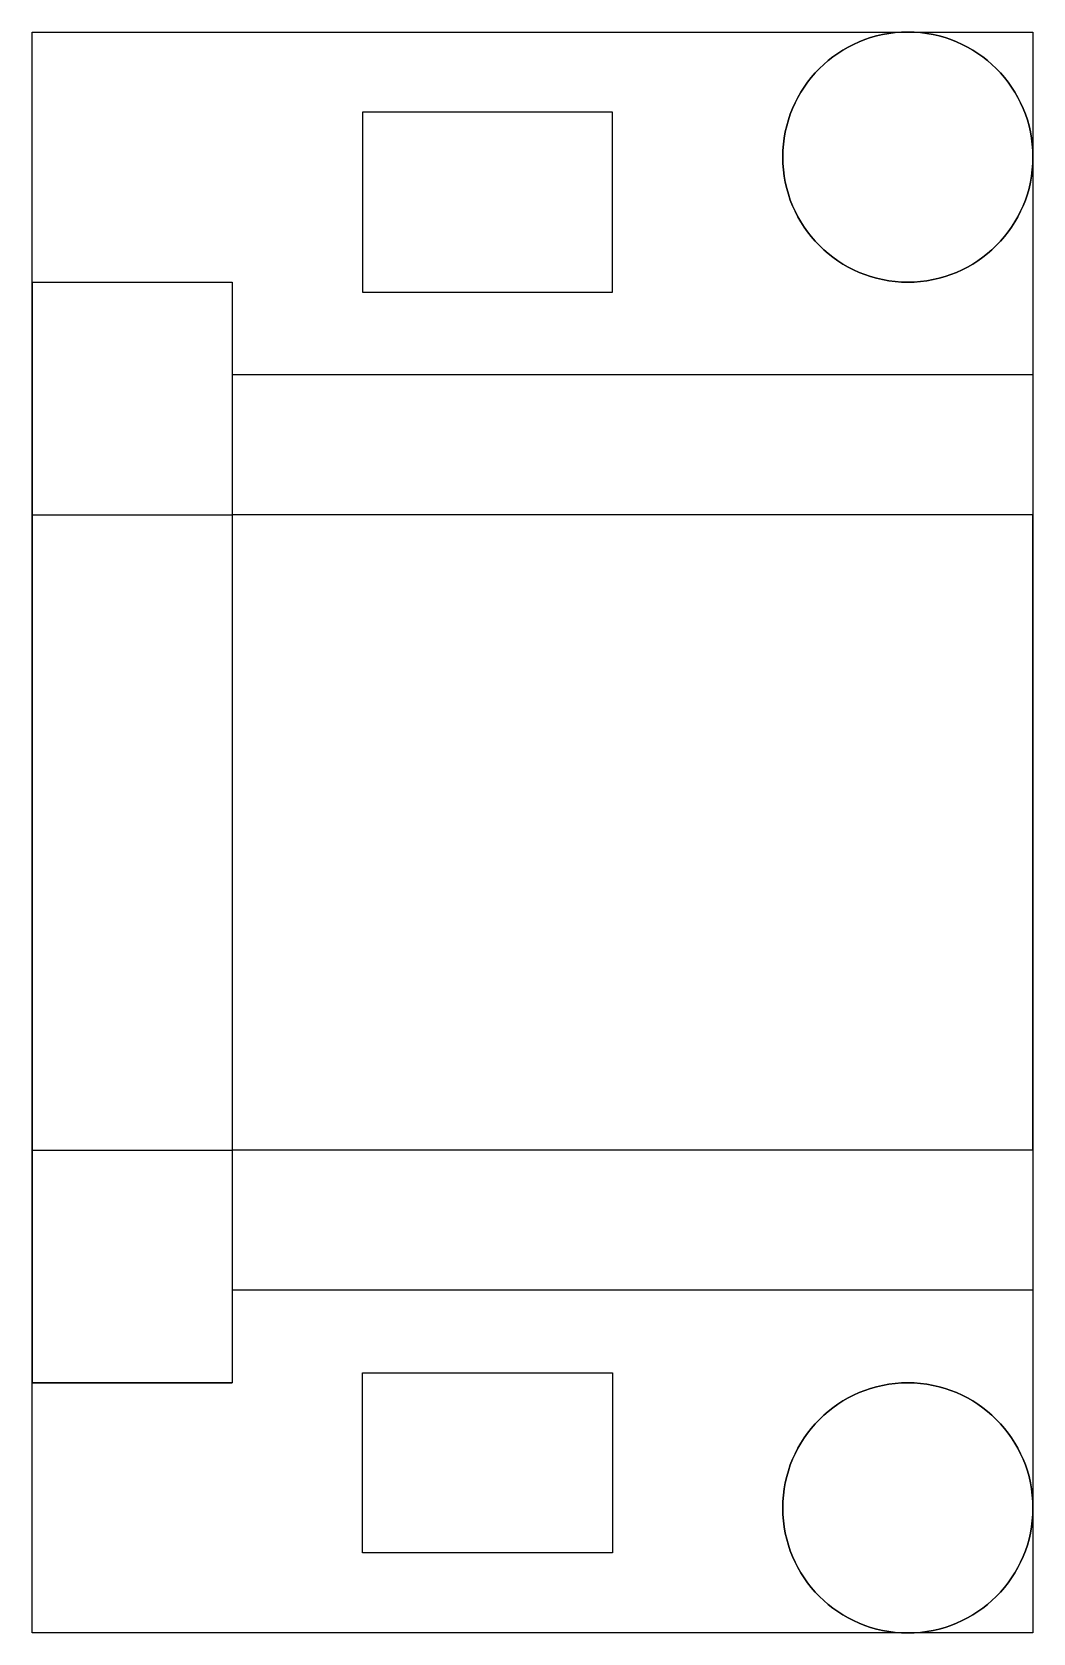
# Model space of a CAD drawing. Header units: millimetres. Extents: x -29.3 to -19.3, y 5.9 to 21.9.
import ezdxf

# ---------------------------------------------------------------- set-up
doc = ezdxf.new("R2010")
doc.units = ezdxf.units.MM
doc.layers.add('Body004_proj', color=7, linetype='CONTINUOUS')

msp = doc.modelspace()

# ---------------------------------------------------------------- linework, layer by layer
at = {"layer": 'Body004_proj'}
for p, q in [((-29.3, 21.875), (-19.3, 21.875)), ((-29.3, 5.875), (-29.3, 21.875)), ((-29.3, 21.875), (-20.55, 21.875)), ((-29.3, 19.375), (-29.3, 21.875)), ((-20.55, 21.875), (-19.3, 21.875)), ((-19.3, 21.875), (-19.3, 5.875)), ((-19.3, 21.875), (-19.3, 20.625)), ((-23.5, 21.075), (-26, 21.075)), ((-26, 21.075), (-26, 19.275)), ((-23.5, 21.075), (-26, 21.075)), ((-26, 21.075), (-26, 19.275)), ((-23.5, 19.275), (-23.5, 21.075)), ((-23.5, 19.275), (-23.5, 21.075)), ((-19.3, 20.625), (-19.3, 18.45)), ((-29.3, 19.375), (-27.3, 19.375)), ((-29.3, 19.375), (-27.3, 19.375)), ((-27.3, 19.375), (-27.3, 18.45)), ((-26, 19.275), (-23.5, 19.275)), ((-26, 19.275), (-23.5, 19.275)), ((-19.3, 18.45), (-27.3, 18.45)), ((-19.3, 18.45), (-27.3, 18.45)), ((-19.3, 18.45), (-27.3, 18.45)), ((-29.3, 17.05), (-29.3, 10.7)), ((-29.3, 17.05), (-27.3, 17.05)), ((-27.3, 17.05), (-27.3, 10.7)), ((-27.3, 17.05), (-27.3, 10.7)), ((-19.3, 17.05), (-27.3, 17.05)), ((-19.3, 10.7), (-19.3, 17.05)), ((-29.3, 10.7), (-27.3, 10.7)), ((-19.3, 10.7), (-27.3, 10.7)), ((-19.3, 9.3), (-27.3, 9.3)), ((-27.3, 9.3), (-27.3, 8.375)), ((-19.3, 9.3), (-27.3, 9.3)), ((-19.3, 9.3), (-27.3, 9.3)), ((-19.3, 9.3), (-19.3, 7.125)), ((-29.3, 5.875), (-29.3, 8.375)), ((-29.3, 8.375), (-27.3, 8.375)), ((-29.3, 8.375), (-27.3, 8.375)), ((-27.3, 8.375), (-29.3, 8.375)), ((-26, 6.675), (-26, 8.475)), ((-26, 8.475), (-23.5, 8.475)), ((-26, 6.675), (-26, 8.475)), ((-26, 8.475), (-23.5, 8.475)), ((-23.5, 8.475), (-23.5, 6.675)), ((-23.5, 8.475), (-23.5, 6.675)), ((-19.3, 7.125), (-19.3, 5.875)), ((-23.5, 6.675), (-26, 6.675)), ((-23.5, 6.675), (-26, 6.675)), ((-19.3, 5.875), (-29.3, 5.875)), ((-20.55, 5.875), (-29.3, 5.875)), ((-19.3, 5.875), (-20.55, 5.875))]:
    msp.add_line(p, q, dxfattribs=at)
for centre in [(-20.55, 20.625), (-20.55, 7.125)]:
    msp.add_circle(centre, 1.25, dxfattribs=at)
for centre, start, end in [((-20.55, 20.625), 90, 0), ((-20.55, 20.625), 0, 90), ((-20.55, 7.125), 0, -90), ((-20.55, 7.125), -90, 0)]:
    msp.add_arc(centre, 1.25, start, end, dxfattribs=at)
for points, knots in [([(-29.3, 19.375), (-29.3, 19.3677), (-29.3, 19.3604), (-29.3, 19.3385), (-29.3, 19.3167), (-29.3, 19.2806), (-29.3, 19.2445), (-29.3, 19.1946), (-29.3, 19.1448), (-29.3, 19.0817), (-29.3, 19.0186), (-29.3, 18.9432), (-29.3, 18.8678), (-29.3, 18.7809), (-29.3, 18.694), (-29.3, 18.5968), (-29.3, 18.4996), (-29.3, 18.3933), (-29.3, 18.287), (-29.3, 18.1729), (-29.3, 18.0588), (-29.3, 17.9383), (-29.3, 17.8179), (-29.3, 17.6926), (-29.3, 17.5674), (-29.3, 17.3112), (-29.3, 17.05)], [0, 0, 0, 0.1122, 0.1122, 0.224399, 0.224399, 0.336599, 0.336599, 0.448799, 0.448799, 0.560999, 0.560999, 0.673198, 0.673198, 0.785398, 0.785398, 0.897598, 0.897598, 1.0098, 1.0098, 1.122, 1.122, 1.2342, 1.2342, 1.3464, 1.3464, 1.5708, 1.5708, 1.5708]), ([(-27.3, 19.375), (-27.3, 19.3677), (-27.3, 19.3604), (-27.3, 19.3385), (-27.3, 19.3167), (-27.3, 19.2806), (-27.3, 19.2445), (-27.3, 19.1946), (-27.3, 19.1448), (-27.3, 19.0817), (-27.3, 19.0186), (-27.3, 18.9432), (-27.3, 18.8678), (-27.3, 18.7809), (-27.3, 18.694), (-27.3, 18.5968), (-27.3, 18.4996), (-27.3, 18.3933), (-27.3, 18.287), (-27.3, 18.1729), (-27.3, 18.0588), (-27.3, 17.9383), (-27.3, 17.8179), (-27.3, 17.6926), (-27.3, 17.5674), (-27.3, 17.3112), (-27.3, 17.05)], [0, 0, 0, 0.1122, 0.1122, 0.224399, 0.224399, 0.336599, 0.336599, 0.448799, 0.448799, 0.560999, 0.560999, 0.673198, 0.673198, 0.785398, 0.785398, 0.897598, 0.897598, 1.0098, 1.0098, 1.122, 1.122, 1.2342, 1.2342, 1.3464, 1.3464, 1.5708, 1.5708, 1.5708]), ([(-27.3, 18.45), (-27.3, 18.4456), (-27.3, 18.4412), (-27.3, 18.428), (-27.3, 18.4149), (-27.3, 18.3932), (-27.3, 18.3714), (-27.3, 18.3414), (-27.3, 18.3114), (-27.3, 18.2734), (-27.3, 18.2354), (-27.3, 18.19), (-27.3, 18.1446), (-27.3, 18.0923), (-27.3, 18.0399), (-27.3, 17.9814), (-27.3, 17.9229), (-27.3, 17.8589), (-27.3, 17.7948), (-27.3, 17.7261), (-27.3, 17.6574), (-27.3, 17.514), (-27.3, 17.3615), (-27.3, 17.2073), (-27.3, 17.05)], [0, 0, 0, 0.1122, 0.1122, 0.224399, 0.224399, 0.336599, 0.336599, 0.448799, 0.448799, 0.560999, 0.560999, 0.673198, 0.673198, 0.785398, 0.785398, 0.897598, 0.897598, 1.0098, 1.0098, 1.122, 1.122, 1.3464, 1.3464, 1.5708, 1.5708, 1.5708]), ([(-19.3, 18.45), (-19.3, 18.4456), (-19.3, 18.4412), (-19.3, 18.428), (-19.3, 18.4149), (-19.3, 18.3932), (-19.3, 18.3714), (-19.3, 18.3414), (-19.3, 18.3114), (-19.3, 18.2734), (-19.3, 18.2354), (-19.3, 18.19), (-19.3, 18.1446), (-19.3, 18.0923), (-19.3, 18.0399), (-19.3, 17.9814), (-19.3, 17.9229), (-19.3, 17.8589), (-19.3, 17.7948), (-19.3, 17.7261), (-19.3, 17.6574), (-19.3, 17.514), (-19.3, 17.3615), (-19.3, 17.2073), (-19.3, 17.05)], [0, 0, 0, 0.1122, 0.1122, 0.224399, 0.224399, 0.336599, 0.336599, 0.448799, 0.448799, 0.560999, 0.560999, 0.673198, 0.673198, 0.785398, 0.785398, 0.897598, 0.897598, 1.0098, 1.0098, 1.122, 1.122, 1.3464, 1.3464, 1.5708, 1.5708, 1.5708]), ([(-29.3, 10.7), (-29.3, 10.5698), (-29.3, 10.4397), (-29.3, 10.1808), (-29.3, 9.9321), (-29.3, 9.81166), (-29.3, 9.69122), (-29.3, 9.57712), (-29.3, 9.46303), (-29.3, 9.35671), (-29.3, 9.25039), (-29.3, 9.15318), (-29.3, 9.05598), (-29.3, 8.96911), (-29.3, 8.88224), (-29.3, 8.8068), (-29.3, 8.73137), (-29.3, 8.66831), (-29.3, 8.60525), (-29.3, 8.55536), (-29.3, 8.50547), (-29.3, 8.46938), (-29.3, 8.43329), (-29.3, 8.41146), (-29.3, 8.38962), (-29.3, 8.38231), (-29.3, 8.375)], [1.5708, 1.5708, 1.5708, 1.683, 1.683, 1.9074, 1.9074, 2.0196, 2.0196, 2.1318, 2.1318, 2.24399, 2.24399, 2.35619, 2.35619, 2.46839, 2.46839, 2.58059, 2.58059, 2.69279, 2.69279, 2.80499, 2.80499, 2.91719, 2.91719, 3.02939, 3.02939, 3.14159, 3.14159, 3.14159]), ([(-27.3, 10.7), (-27.3, 10.5698), (-27.3, 10.4397), (-27.3, 10.1808), (-27.3, 9.9321), (-27.3, 9.81166), (-27.3, 9.69122), (-27.3, 9.57712), (-27.3, 9.46303), (-27.3, 9.35671), (-27.3, 9.25039), (-27.3, 9.15318), (-27.3, 9.05598), (-27.3, 8.96911), (-27.3, 8.88224), (-27.3, 8.8068), (-27.3, 8.73137), (-27.3, 8.66831), (-27.3, 8.60525), (-27.3, 8.55536), (-27.3, 8.50547), (-27.3, 8.46938), (-27.3, 8.43329), (-27.3, 8.41146), (-27.3, 8.38962), (-27.3, 8.38231), (-27.3, 8.375)], [1.5708, 1.5708, 1.5708, 1.683, 1.683, 1.9074, 1.9074, 2.0196, 2.0196, 2.1318, 2.1318, 2.24399, 2.24399, 2.35619, 2.35619, 2.46839, 2.46839, 2.58059, 2.58059, 2.69279, 2.69279, 2.80499, 2.80499, 2.91719, 2.91719, 3.02939, 3.02939, 3.14159, 3.14159, 3.14159]), ([(-27.3, 10.7), (-27.3, 10.4628), (-27.3, 10.2376), (-27.3, 10.0904), (-27.3, 9.95515), (-27.3, 9.89113), (-27.3, 9.82711), (-27.3, 9.76858), (-27.3, 9.71005), (-27.3, 9.65774), (-27.3, 9.60544), (-27.3, 9.56001), (-27.3, 9.51459), (-27.3, 9.47661), (-27.3, 9.43864), (-27.3, 9.4086), (-27.3, 9.37856), (-27.3, 9.35683), (-27.3, 9.3351), (-27.3, 9.32195), (-27.3, 9.3088), (-27.3, 9.3044), (-27.3, 9.3)], [1.5708, 1.5708, 1.5708, 1.9074, 1.9074, 2.1318, 2.1318, 2.24399, 2.24399, 2.35619, 2.35619, 2.46839, 2.46839, 2.58059, 2.58059, 2.69279, 2.69279, 2.80499, 2.80499, 2.91719, 2.91719, 3.02939, 3.02939, 3.14159, 3.14159, 3.14159]), ([(-19.3, 10.7), (-19.3, 10.4628), (-19.3, 10.2376), (-19.3, 10.0904), (-19.3, 9.95515), (-19.3, 9.89113), (-19.3, 9.82711), (-19.3, 9.76858), (-19.3, 9.71005), (-19.3, 9.65774), (-19.3, 9.60544), (-19.3, 9.56001), (-19.3, 9.51459), (-19.3, 9.47661), (-19.3, 9.43864), (-19.3, 9.4086), (-19.3, 9.37856), (-19.3, 9.35683), (-19.3, 9.3351), (-19.3, 9.32195), (-19.3, 9.3088), (-19.3, 9.3044), (-19.3, 9.3)], [1.5708, 1.5708, 1.5708, 1.9074, 1.9074, 2.1318, 2.1318, 2.24399, 2.24399, 2.35619, 2.35619, 2.46839, 2.46839, 2.58059, 2.58059, 2.69279, 2.69279, 2.80499, 2.80499, 2.91719, 2.91719, 3.02939, 3.02939, 3.14159, 3.14159, 3.14159])]:
    msp.add_open_spline(points, degree=2, knots=knots, dxfattribs=at)

doc.saveas('drawing.dxf')
